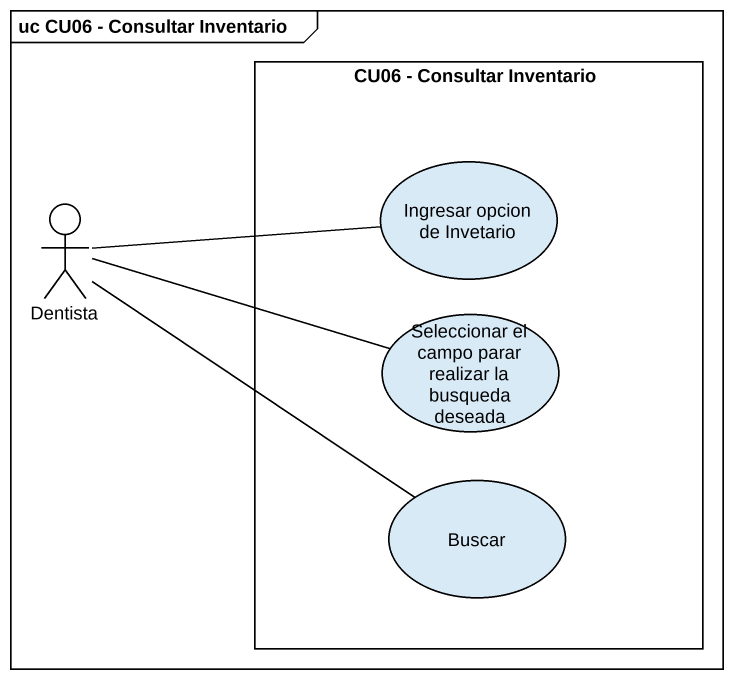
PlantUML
@startuml
mainframe uc CU06 - Consultar Inventario
rectangle "CU06 - Consultar Inventario" as CU06_Consultar_Inventario {
  usecase "Ingresar opcion de Invetario" as Ingresar_opcion_de_Invetario
  usecase "Seleccionar el campo parar realizar la busqueda deseada" as Seleccionar_el_campo_parar
  usecase Buscar
}
actor Dentista
Dentista -right- Ingresar_opcion_de_Invetario
Dentista -right- Seleccionar_el_campo_parar
Dentista -- Buscar
@enduml
